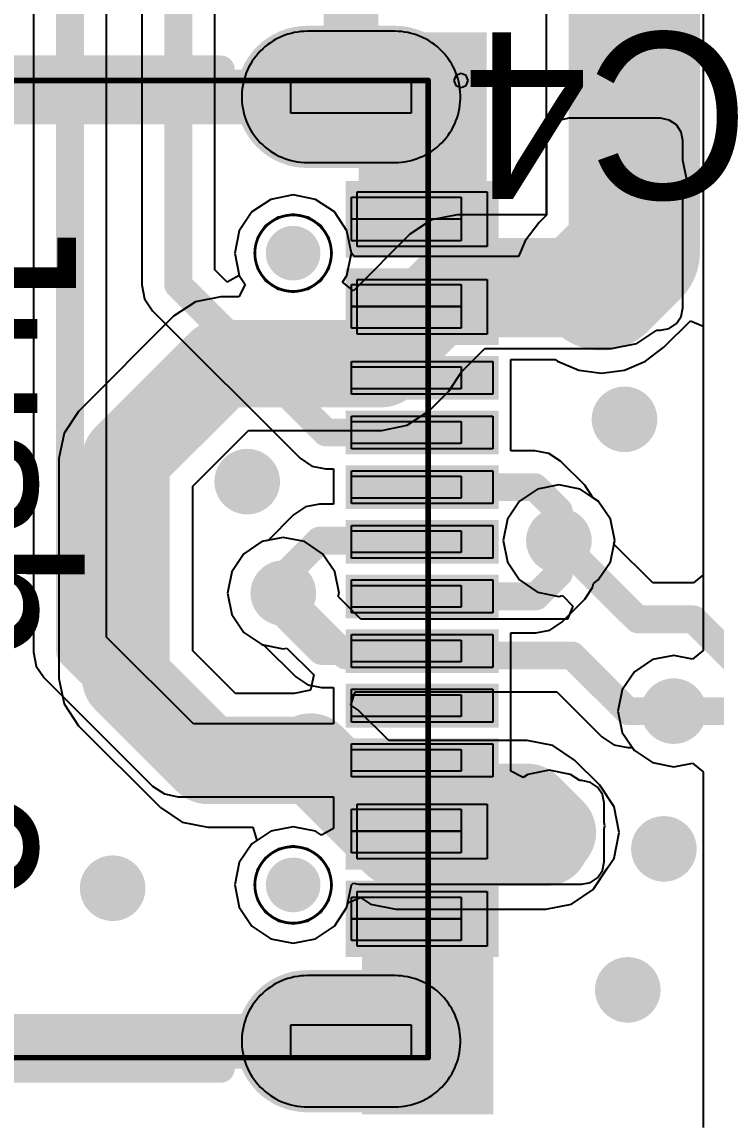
# Model space of a CAD drawing. Extents: x 65.4 to 145.6, y 116.1 to 196.3.
# Drawn here: x 69.65 to 76, y 125.64 to 135.69 of the extents above; entities that cross this region are included whole.
import ezdxf

# ---------------------------------------------------------------- set-up
doc = ezdxf.new("R2010")
doc.units = 0
doc.header["$MEASUREMENT"] = 0
doc.layers.get('0').update_dxf_attribs({"linetype": 'CONTINUOUS'})
for name, color, linetype in [('BOTTOMLAYER', 5, 'CONTINUOUS'), ('BOTTOMSOLDER', 6, 'CONTINUOUS'), ('KEEPOUTLAYER', 6, 'CONTINUOUS'), ('MECHANICAL1', 6, 'CONTINUOUS'), ('MECHANICAL15', 56, 'CONTINUOUS'), ('MECHANICAL6', 56, 'CONTINUOUS'), ('MULTILAYER', 9, 'CONTINUOUS'), ('PADHOLELAYER', 156, 'CONTINUOUS'), ('TOPLAYER', 1, 'CONTINUOUS'), ('TOPOVERLAY', 2, 'CONTINUOUS'), ('TOPPASTE', 8, 'CONTINUOUS'), ('TOPSOLDER', 216, 'CONTINUOUS'), ('VIAHOLELAYER', 16, 'CONTINUOUS')]:
    doc.layers.add(name, color=color, linetype=linetype)

# ---------------------------------------------------------------- blocks, each defined once
blk = doc.blocks.new('TYPE_C_16__112')
at = {"layer": 'BOTTOMLAYER', "const_width": 1.2}
for points in [[(-1.12, -0.3), (-1.12, -1.1)], [(7.52, -0.3), (7.52, -1.1)]]:
    blk.add_lwpolyline(points, dxfattribs=at)
at = {"layer": 'BOTTOMLAYER', "const_width": 0.6}
for points in [[(-1.42, -0.3, 1), (-0.82, -0.3, 1)], [(7.22, -0.3, 1), (7.82, -0.3, 1)], [(-1.42, -1.1, 1), (-0.82, -1.1, 1)], [(7.22, -1.1, 1), (7.82, -1.1, 1)]]:
    blk.add_lwpolyline(points, format="xyb", close=True, dxfattribs=at)
at = {"layer": 'BOTTOMSOLDER', "const_width": 1.302}
for points in [[(-1.12, -0.3), (-1.12, -1.1)], [(7.52, -0.3), (7.52, -1.1)]]:
    blk.add_lwpolyline(points, dxfattribs=at)
at = {"layer": 'BOTTOMSOLDER', "const_width": 0.651}
for points in [[(-1.445, -0.3, 1), (-0.795, -0.3, 1)], [(7.195, -0.3, 1), (7.845, -0.3, 1)], [(-1.445, -1.1, 1), (-0.795, -1.1, 1)], [(7.195, -1.1, 1), (7.845, -1.1, 1)]]:
    blk.add_lwpolyline(points, format="xyb", close=True, dxfattribs=at)
at = {"layer": 'KEEPOUTLAYER'}
for p, q in [((0.173, -0.9), (0.058, -0.978)), ((0.31, -0.873), (0.173, -0.9)), ((0.447, -0.9), (0.31, -0.873)), ((0.562, -0.978), (0.447, -0.9)), ((5.953, -0.9), (5.838, -0.978)), ((6.09, -0.873), (5.953, -0.9)), ((6.227, -0.9), (6.09, -0.873)), ((6.342, -0.978), (6.227, -0.9)), ((0.058, -0.978), (-0.02, -1.094)), ((0.64, -1.094), (0.562, -0.978)), ((5.838, -0.978), (5.76, -1.094)), ((6.42, -1.094), (6.342, -0.978)), ((-0.02, -1.094), (-0.047, -1.23)), ((0.667, -1.23), (0.64, -1.094)), ((5.76, -1.094), (5.733, -1.23)), ((6.447, -1.23), (6.42, -1.094)), ((-0.047, -1.23), (-0.047, -1.23)), ((-0.047, -1.23), (-0.02, -1.367)), ((0.64, -1.367), (0.667, -1.23)), ((0.667, -1.23), (0.667, -1.23)), ((5.733, -1.23), (5.733, -1.23)), ((5.733, -1.23), (5.76, -1.367)), ((6.42, -1.367), (6.447, -1.23)), ((6.447, -1.23), (6.447, -1.23)), ((-0.02, -1.367), (0.058, -1.482)), ((0.562, -1.482), (0.64, -1.367)), ((5.76, -1.367), (5.838, -1.482)), ((6.342, -1.482), (6.42, -1.367)), ((0.058, -1.482), (0.173, -1.56)), ((0.447, -1.56), (0.562, -1.482)), ((5.838, -1.482), (5.953, -1.56)), ((6.227, -1.56), (6.342, -1.482)), ((0.173, -1.56), (0.31, -1.587)), ((0.31, -1.587), (0.447, -1.56)), ((5.953, -1.56), (6.09, -1.587)), ((6.09, -1.587), (6.227, -1.56))]:
    blk.add_line(p, q, dxfattribs=at)
for points, const_width in [([(0.66, -1.23, 1), (-0.04, -1.23, 1)], 0.0254), ([(6.44, -1.23, 1), (5.74, -1.23, 1)], 0.0254), ([(-0.046, -1.23, 1), (-0.034, -1.23, 1)], 0.0127), ([(0.654, -1.23, 1), (0.666, -1.23, 1)], 0.0127), ([(5.734, -1.23, 1), (5.746, -1.23, 1)], 0.0127), ([(6.434, -1.23, 1), (6.446, -1.23, 1)], 0.0127)]:
    blk.add_lwpolyline(points, format="xyb", close=True, dxfattribs=dict(at, const_width=const_width))
at = {"layer": 'MECHANICAL1'}
for points, const_width in [([(0.66, -1.23, 1), (-0.04, -1.23, 1)], 0.0254), ([(6.44, -1.23, 1), (5.74, -1.23, 1)], 0.0254), ([(-0.046, -1.23, 1), (-0.034, -1.23, 1)], 0.0127), ([(0.654, -1.23, 1), (0.666, -1.23, 1)], 0.0127), ([(5.734, -1.23, 1), (5.746, -1.23, 1)], 0.0127), ([(6.434, -1.23, 1), (6.446, -1.23, 1)], 0.0127)]:
    blk.add_lwpolyline(points, format="xyb", close=True, dxfattribs=dict(at, const_width=const_width))
at = {"layer": 'MECHANICAL15'}
for p, q in [((-1.316, 0.351), (-1.335, 0.305)), ((-1.335, 0.305), (-1.335, 0.305)), ((-1.335, 0.305), (-1.316, 0.259)), ((-1.27, 0.37), (-1.316, 0.351)), ((-1.224, 0.351), (-1.27, 0.37)), ((-1.205, 0.305), (-1.224, 0.351)), ((-1.224, 0.259), (-1.205, 0.305)), ((-1.205, 0.305), (-1.205, 0.305)), ((-0.202, -0.695), (-0.202, 0.305)), ((-0.202, 0.305), (-0.002, 0.305)), ((-0.003, -0.695), (-0.003, 0.305)), ((-0.003, 0.305), (0.197, 0.305)), ((-0.002, 0.305), (-0.002, -0.695)), ((0.197, 0.305), (0.197, -0.695)), ((0.598, -0.695), (0.598, 0.305)), ((0.598, 0.305), (0.798, 0.305)), ((0.797, -0.695), (0.797, 0.305)), ((0.797, 0.305), (0.997, 0.305)), ((0.798, 0.305), (0.798, -0.695)), ((0.997, 0.305), (0.997, -0.695)), ((1.35, -0.695), (1.35, 0.305)), ((1.35, 0.305), (1.55, 0.305)), ((1.55, 0.305), (1.55, -0.695)), ((1.85, -0.695), (1.85, 0.305)), ((1.85, 0.305), (2.05, 0.305)), ((2.05, 0.305), (2.05, -0.695)), ((2.35, -0.695), (2.35, 0.305)), ((2.35, 0.305), (2.55, 0.305)), ((2.55, 0.305), (2.55, -0.695)), ((2.85, -0.695), (2.85, 0.305)), ((2.85, 0.305), (3.05, 0.305)), ((3.05, 0.305), (3.05, -0.695)), ((3.35, -0.695), (3.35, 0.305)), ((3.35, 0.305), (3.55, 0.305)), ((3.55, 0.305), (3.55, -0.695)), ((3.85, -0.695), (3.85, 0.305)), ((3.85, 0.305), (4.05, 0.305)), ((4.05, 0.305), (4.05, -0.695)), ((4.35, -0.695), (4.35, 0.305)), ((4.35, 0.305), (4.55, 0.305)), ((4.55, 0.305), (4.55, -0.695)), ((4.85, -0.695), (4.85, 0.305)), ((4.85, 0.305), (5.05, 0.305)), ((5.05, 0.305), (5.05, -0.695)), ((5.398, -0.695), (5.398, 0.305)), ((5.398, 0.305), (5.598, 0.305)), ((5.597, -0.695), (5.597, 0.305)), ((5.597, 0.305), (5.797, 0.305)), ((5.598, 0.305), (5.598, -0.695)), ((5.797, 0.305), (5.797, -0.695)), ((6.201, -0.695), (6.201, 0.305)), ((6.201, 0.305), (6.401, 0.305)), ((6.399, -0.695), (6.399, 0.305)), ((6.399, 0.305), (6.599, 0.305)), ((6.401, 0.305), (6.401, -0.695)), ((6.599, 0.305), (6.599, -0.695)), ((-1.316, 0.259), (-1.27, 0.24)), ((-1.27, 0.24), (-1.224, 0.259)), ((-1.27, -1.25), (-1.27, -0.15)), ((-1.27, -0.15), (-0.97, -0.15)), ((-0.97, -0.15), (-0.97, -1.25)), ((7.37, -1.25), (7.37, -0.15)), ((7.37, -0.15), (7.67, -0.15)), ((7.67, -0.15), (7.67, -1.25)), ((-0.002, -0.695), (-0.202, -0.695)), ((0.197, -0.695), (-0.003, -0.695)), ((0.798, -0.695), (0.598, -0.695)), ((0.997, -0.695), (0.797, -0.695)), ((1.55, -0.695), (1.35, -0.695)), ((2.05, -0.695), (1.85, -0.695)), ((2.55, -0.695), (2.35, -0.695)), ((3.05, -0.695), (2.85, -0.695)), ((3.55, -0.695), (3.35, -0.695)), ((4.05, -0.695), (3.85, -0.695)), ((4.55, -0.695), (4.35, -0.695)), ((5.05, -0.695), (4.85, -0.695)), ((5.598, -0.695), (5.398, -0.695)), ((5.797, -0.695), (5.597, -0.695)), ((6.401, -0.695), (6.201, -0.695)), ((6.599, -0.695), (6.399, -0.695)), ((-0.97, -1.25), (-1.27, -1.25)), ((7.67, -1.25), (7.37, -1.25))]:
    blk.add_line(p, q, dxfattribs=at)
at = {"layer": 'MECHANICAL15', "const_width": 0.0508}
for points in [[(7.67, 0.005), (-1.27, 0.005)], [(-1.27, -7.545), (-1.27, 0.005)], [(7.67, -7.545), (7.67, 0.005)]]:
    blk.add_lwpolyline(points, dxfattribs=at)
at = {"layer": 'MECHANICAL15', "const_width": 0.0254}
for points in [[(-1.283, 0.005, 1), (-1.257, 0.005, 1)], [(-1.283, 0.005, 1), (-1.257, 0.005, 1)], [(7.657, 0.005, 1), (7.683, 0.005, 1)], [(7.657, 0.005, 1), (7.683, 0.005, 1)]]:
    blk.add_lwpolyline(points, format="xyb", close=True, dxfattribs=at)
at = {"layer": 'MECHANICAL6'}
for points, const_width in [([(0.435, -1.23, 1), (0.185, -1.23, 1)], 0.25), ([(6.215, -1.23, 1), (5.965, -1.23, 1)], 0.25), ([(0.123, -1.23, 1), (0.248, -1.23, 1)], 0.125), ([(0.372, -1.23, 1), (0.497, -1.23, 1)], 0.125), ([(5.903, -1.23, 1), (6.028, -1.23, 1)], 0.125), ([(6.153, -1.23, 1), (6.278, -1.23, 1)], 0.125)]:
    blk.add_lwpolyline(points, format="xyb", close=True, dxfattribs=dict(at, const_width=const_width))
at = {"layer": 'MULTILAYER'}
for p, q in [((0.173, -0.9), (0.058, -0.978)), ((0.31, -0.873), (0.173, -0.9)), ((0.447, -0.9), (0.31, -0.873)), ((0.562, -0.978), (0.447, -0.9)), ((5.953, -0.9), (5.838, -0.978)), ((6.09, -0.873), (5.953, -0.9)), ((6.227, -0.9), (6.09, -0.873)), ((6.342, -0.978), (6.227, -0.9)), ((0.058, -0.978), (-0.02, -1.094)), ((0.64, -1.094), (0.562, -0.978)), ((5.838, -0.978), (5.76, -1.094)), ((6.42, -1.094), (6.342, -0.978)), ((-0.02, -1.094), (-0.047, -1.23)), ((0.667, -1.23), (0.64, -1.094)), ((5.76, -1.094), (5.733, -1.23)), ((6.447, -1.23), (6.42, -1.094)), ((-0.047, -1.23), (-0.047, -1.23)), ((-0.047, -1.23), (-0.02, -1.367)), ((0.64, -1.367), (0.667, -1.23)), ((0.667, -1.23), (0.667, -1.23)), ((5.733, -1.23), (5.733, -1.23)), ((5.733, -1.23), (5.76, -1.367)), ((6.42, -1.367), (6.447, -1.23)), ((6.447, -1.23), (6.447, -1.23)), ((-0.02, -1.367), (0.058, -1.482)), ((0.562, -1.482), (0.64, -1.367)), ((5.76, -1.367), (5.838, -1.482)), ((6.342, -1.482), (6.42, -1.367)), ((0.058, -1.482), (0.173, -1.56)), ((0.447, -1.56), (0.562, -1.482)), ((5.838, -1.482), (5.953, -1.56)), ((6.227, -1.56), (6.342, -1.482)), ((0.173, -1.56), (0.31, -1.587)), ((0.31, -1.587), (0.447, -1.56)), ((5.953, -1.56), (6.09, -1.587)), ((6.09, -1.587), (6.227, -1.56))]:
    blk.add_line(p, q, dxfattribs=at)
at = {"layer": 'MULTILAYER', "const_width": 1.2}
for points in [[(-1.12, -0.3), (-1.12, -1.1)], [(7.52, -0.3), (7.52, -1.1)]]:
    blk.add_lwpolyline(points, dxfattribs=at)
at = {"layer": 'MULTILAYER', "const_width": 0.6}
for points in [[(-1.42, -0.3, 1), (-0.82, -0.3, 1)], [(7.22, -0.3, 1), (7.82, -0.3, 1)], [(-1.42, -1.1, 1), (-0.82, -1.1, 1)], [(7.22, -1.1, 1), (7.82, -1.1, 1)]]:
    blk.add_lwpolyline(points, format="xyb", close=True, dxfattribs=at)
at = {"layer": 'PADHOLELAYER', "const_width": 0.3}
for points in [[(-1.27, -0.7, 1), (-0.97, -0.7, 1)], [(7.37, -0.7, 1), (7.67, -0.7, 1)]]:
    blk.add_lwpolyline(points, format="xyb", close=True, dxfattribs=at)
at = {"layer": 'TOPLAYER', "const_width": 1.2}
for points in [[(-1.12, -0.3), (-1.12, -1.1)], [(7.52, -0.3), (7.52, -1.1)]]:
    blk.add_lwpolyline(points, dxfattribs=at)
at = {"layer": 'TOPLAYER', "const_width": 0.6}
for points in [[(-1.42, -0.3, 1), (-0.82, -0.3, 1)], [(7.22, -0.3, 1), (7.82, -0.3, 1)], [(-1.42, -1.1, 1), (-0.82, -1.1, 1)], [(7.22, -1.1, 1), (7.82, -1.1, 1)]]:
    blk.add_lwpolyline(points, format="xyb", close=True, dxfattribs=at)
at = {"layer": 'TOPLAYER'}
for points in [[(-0.3, -0.7), (0, -0.7), (-0.3, 0.6), (0, 0.6)], [(0, -0.7), (0.3, -0.7), (0, 0.6), (0.3, 0.6)], [(0.5, -0.7), (0.8, -0.7), (0.5, 0.6), (0.8, 0.6)], [(0.8, -0.7), (1.1, -0.7), (0.8, 0.6), (1.1, 0.6)], [(1.3, -0.7), (1.6, -0.7), (1.3, 0.6), (1.6, 0.6)], [(1.8, -0.7), (2.1, -0.7), (1.8, 0.6), (2.1, 0.6)], [(2.3, -0.7), (2.6, -0.7), (2.3, 0.6), (2.6, 0.6)], [(2.8, -0.7), (3.1, -0.7), (2.8, 0.6), (3.1, 0.6)], [(3.3, -0.7), (3.6, -0.7), (3.3, 0.6), (3.6, 0.6)], [(3.8, -0.7), (4.1, -0.7), (3.8, 0.6), (4.1, 0.6)], [(4.3, -0.7), (4.6, -0.7), (4.3, 0.6), (4.6, 0.6)], [(4.8, -0.7), (5.1, -0.7), (4.8, 0.6), (5.1, 0.6)], [(5.3, -0.7), (5.6, -0.7), (5.3, 0.6), (5.6, 0.6)], [(5.6, -0.7), (5.9, -0.7), (5.6, 0.6), (5.9, 0.6)], [(6.1, -0.7), (6.4, -0.7), (6.1, 0.6), (6.4, 0.6)], [(6.4, -0.7), (6.7, -0.7), (6.4, 0.6), (6.7, 0.6)]]:
    blk.add_solid(points, dxfattribs=at)
at = {"layer": 'TOPOVERLAY', "const_width": 0.254}
for points in [[(-1.372, -3.788), (-1.372, -1.892)], [(7.772, -3.788), (7.772, -1.892)]]:
    blk.add_lwpolyline(points, dxfattribs=at)
at = {"layer": 'TOPOVERLAY', "const_width": 0.127}
for points in [[(-1.435, -1.892, 1), (-1.308, -1.892, 1)], [(7.709, -1.892, 1), (7.836, -1.892, 1)], [(-1.435, -3.788, 1), (-1.308, -3.788, 1)], [(7.709, -3.788, 1), (7.836, -3.788, 1)]]:
    blk.add_lwpolyline(points, format="xyb", close=True, dxfattribs=at)
at = {"layer": 'TOPPASTE'}
for p, q in [((-0.25, -0.645), (-0.25, 0.545)), ((-0.25, 0.545), (0.25, 0.545)), ((0.25, 0.545), (0.25, -0.645)), ((0.55, -0.645), (0.55, 0.545)), ((0.55, 0.545), (1.05, 0.545)), ((1.05, 0.545), (1.05, -0.645)), ((1.3, -0.695), (1.3, 0.595)), ((1.3, 0.595), (1.6, 0.595)), ((1.6, 0.595), (1.6, -0.695)), ((1.8, -0.695), (1.8, 0.595)), ((1.8, 0.595), (2.1, 0.595)), ((2.1, 0.595), (2.1, -0.695)), ((2.3, -0.695), (2.3, 0.595)), ((2.3, 0.595), (2.6, 0.595)), ((2.6, 0.595), (2.6, -0.695)), ((2.8, -0.695), (2.8, 0.595)), ((2.8, 0.595), (3.1, 0.595)), ((3.1, 0.595), (3.1, -0.695)), ((3.3, -0.695), (3.3, 0.595)), ((3.3, 0.595), (3.6, 0.595)), ((3.6, 0.595), (3.6, -0.695)), ((3.8, -0.695), (3.8, 0.595)), ((3.8, 0.595), (4.1, 0.595)), ((4.1, 0.595), (4.1, -0.695)), ((4.3, -0.695), (4.3, 0.595)), ((4.3, 0.595), (4.6, 0.595)), ((4.6, 0.595), (4.6, -0.695)), ((4.8, -0.695), (4.8, 0.595)), ((4.8, 0.595), (5.1, 0.595)), ((5.1, 0.595), (5.1, -0.695)), ((5.35, -0.645), (5.35, 0.545)), ((5.35, 0.545), (5.85, 0.545)), ((5.85, 0.545), (5.85, -0.645)), ((6.15, -0.645), (6.15, 0.545)), ((6.15, 0.545), (6.65, 0.545)), ((6.65, 0.545), (6.65, -0.645)), ((-1.446, 0.204), (-1.47, 0.187)), ((-1.42, 0.22), (-1.446, 0.204)), ((-1.394, 0.234), (-1.42, 0.22)), ((-1.367, 0.247), (-1.394, 0.234)), ((-1.339, 0.259), (-1.367, 0.247)), ((-1.311, 0.269), (-1.339, 0.259)), ((-1.283, 0.278), (-1.311, 0.269)), ((-1.254, 0.285), (-1.283, 0.278)), ((-1.224, 0.291), (-1.254, 0.285)), ((-1.195, 0.295), (-1.224, 0.291)), ((-1.165, 0.298), (-1.195, 0.295)), ((-1.135, 0.3), (-1.165, 0.298)), ((-1.105, 0.3), (-1.135, 0.3)), ((-1.075, 0.298), (-1.105, 0.3)), ((-1.045, 0.295), (-1.075, 0.298)), ((-1.016, 0.291), (-1.045, 0.295)), ((-0.986, 0.285), (-1.016, 0.291)), ((-0.957, 0.278), (-0.986, 0.285)), ((-0.929, 0.269), (-0.957, 0.278)), ((-0.901, 0.259), (-0.929, 0.269)), ((-0.873, 0.247), (-0.901, 0.259)), ((-0.846, 0.234), (-0.873, 0.247)), ((-0.82, 0.22), (-0.846, 0.234)), ((-0.794, 0.204), (-0.82, 0.22)), ((-0.77, 0.187), (-0.794, 0.204)), ((7.195, 0.204), (7.17, 0.187)), ((7.22, 0.22), (7.195, 0.204)), ((7.246, 0.234), (7.22, 0.22)), ((7.273, 0.247), (7.246, 0.234)), ((7.301, 0.259), (7.273, 0.247)), ((7.329, 0.269), (7.301, 0.259)), ((7.358, 0.278), (7.329, 0.269)), ((7.387, 0.285), (7.358, 0.278)), ((7.416, 0.291), (7.387, 0.285)), ((7.445, 0.295), (7.416, 0.291)), ((7.475, 0.298), (7.445, 0.295)), ((7.505, 0.3), (7.475, 0.298)), ((7.535, 0.3), (7.505, 0.3)), ((7.565, 0.298), (7.535, 0.3)), ((7.595, 0.295), (7.565, 0.298)), ((7.624, 0.291), (7.595, 0.295)), ((7.654, 0.285), (7.624, 0.291)), ((7.683, 0.278), (7.654, 0.285)), ((7.711, 0.269), (7.683, 0.278)), ((7.739, 0.259), (7.711, 0.269)), ((7.767, 0.247), (7.739, 0.259)), ((7.794, 0.234), (7.767, 0.247)), ((7.82, 0.22), (7.794, 0.234)), ((7.846, 0.204), (7.82, 0.22)), ((7.87, 0.187), (7.846, 0.204)), ((-1.56, 0.108), (-1.58, 0.086)), ((-1.539, 0.13), (-1.56, 0.108)), ((-1.517, 0.15), (-1.539, 0.13)), ((-1.494, 0.169), (-1.517, 0.15)), ((-1.47, 0.187), (-1.494, 0.169)), ((-0.746, 0.169), (-0.77, 0.187)), ((-0.723, 0.15), (-0.746, 0.169)), ((-0.701, 0.13), (-0.723, 0.15)), ((-0.68, 0.108), (-0.701, 0.13)), ((-0.66, 0.086), (-0.68, 0.108)), ((7.08, 0.108), (7.06, 0.086)), ((7.101, 0.13), (7.08, 0.108)), ((7.123, 0.15), (7.101, 0.13)), ((7.146, 0.169), (7.123, 0.15)), ((7.17, 0.187), (7.146, 0.169)), ((7.894, 0.169), (7.87, 0.187)), ((7.917, 0.15), (7.894, 0.169)), ((7.939, 0.13), (7.917, 0.15)), ((7.96, 0.108), (7.939, 0.13)), ((7.98, 0.086), (7.96, 0.108)), ((-1.632, 0.013), (-1.647, -0.013)), ((-1.616, 0.038), (-1.632, 0.013)), ((-1.598, 0.062), (-1.616, 0.038)), ((-1.58, 0.086), (-1.598, 0.062)), ((-0.642, 0.062), (-0.66, 0.086)), ((-0.624, 0.038), (-0.642, 0.062)), ((-0.608, 0.013), (-0.624, 0.038)), ((-0.593, -0.013), (-0.608, 0.013)), ((7.008, 0.013), (6.993, -0.013)), ((7.024, 0.038), (7.008, 0.013)), ((7.042, 0.062), (7.024, 0.038)), ((7.06, 0.086), (7.042, 0.062)), ((7.998, 0.062), (7.98, 0.086)), ((8.016, 0.038), (7.998, 0.062)), ((8.032, 0.013), (8.016, 0.038)), ((8.047, -0.013), (8.032, 0.013)), ((-1.684, -0.095), (-1.693, -0.123)), ((-1.673, -0.067), (-1.684, -0.095)), ((-1.661, -0.04), (-1.673, -0.067)), ((-1.647, -0.013), (-1.661, -0.04)), ((-0.579, -0.04), (-0.593, -0.013)), ((-0.567, -0.067), (-0.579, -0.04)), ((-0.556, -0.095), (-0.567, -0.067)), ((-0.547, -0.123), (-0.556, -0.095)), ((6.956, -0.095), (6.947, -0.123)), ((6.967, -0.067), (6.956, -0.095)), ((6.979, -0.04), (6.967, -0.067)), ((6.993, -0.013), (6.979, -0.04)), ((8.061, -0.04), (8.047, -0.013)), ((8.073, -0.067), (8.061, -0.04)), ((8.084, -0.095), (8.073, -0.067)), ((8.093, -0.123), (8.084, -0.095)), ((-1.708, -0.181), (-1.713, -0.211)), ((-1.701, -0.152), (-1.708, -0.181)), ((-1.693, -0.123), (-1.701, -0.152)), ((-0.539, -0.152), (-0.547, -0.123)), ((-0.532, -0.181), (-0.539, -0.152)), ((-0.527, -0.211), (-0.532, -0.181)), ((6.932, -0.181), (6.927, -0.211)), ((6.939, -0.152), (6.932, -0.181)), ((6.947, -0.123), (6.939, -0.152)), ((8.102, -0.152), (8.093, -0.123)), ((8.108, -0.181), (8.102, -0.152)), ((8.113, -0.211), (8.108, -0.181)), ((-1.719, -0.27), (-1.72, -0.3)), ((-1.72, -0.3), (-1.72, -1.1)), ((-1.717, -0.24), (-1.719, -0.27)), ((-1.713, -0.211), (-1.717, -0.24)), ((-0.523, -0.24), (-0.527, -0.211)), ((-0.521, -0.27), (-0.523, -0.24)), ((-0.52, -0.3), (-0.521, -0.27)), ((-0.52, -1.1), (-0.52, -0.3)), ((6.921, -0.27), (6.92, -0.3)), ((6.92, -0.3), (6.92, -1.1)), ((6.923, -0.24), (6.921, -0.27)), ((6.927, -0.211), (6.923, -0.24)), ((8.117, -0.24), (8.113, -0.211)), ((8.119, -0.27), (8.117, -0.24)), ((8.12, -0.3), (8.119, -0.27)), ((8.12, -1.1), (8.12, -0.3)), ((0.25, -0.645), (-0.25, -0.645)), ((1.05, -0.645), (0.55, -0.645)), ((1.6, -0.695), (1.3, -0.695)), ((2.1, -0.695), (1.8, -0.695)), ((2.6, -0.695), (2.3, -0.695)), ((3.1, -0.695), (2.8, -0.695)), ((3.6, -0.695), (3.3, -0.695)), ((4.1, -0.695), (3.8, -0.695)), ((4.6, -0.695), (4.3, -0.695)), ((5.1, -0.695), (4.8, -0.695)), ((5.85, -0.645), (5.35, -0.645)), ((6.65, -0.645), (6.15, -0.645)), ((-1.72, -1.1), (-1.719, -1.13)), ((-0.521, -1.13), (-0.52, -1.1)), ((6.92, -1.1), (6.921, -1.13)), ((8.119, -1.13), (8.12, -1.1)), ((-1.719, -1.13), (-1.717, -1.16)), ((-1.717, -1.16), (-1.713, -1.189)), ((-1.713, -1.189), (-1.708, -1.219)), ((-0.532, -1.219), (-0.527, -1.189)), ((-0.527, -1.189), (-0.523, -1.16)), ((-0.523, -1.16), (-0.521, -1.13)), ((6.921, -1.13), (6.923, -1.16)), ((6.923, -1.16), (6.927, -1.189)), ((6.927, -1.189), (6.932, -1.219)), ((8.108, -1.219), (8.113, -1.189)), ((8.113, -1.189), (8.117, -1.16)), ((8.117, -1.16), (8.119, -1.13)), ((-1.708, -1.219), (-1.701, -1.248)), ((-1.701, -1.248), (-1.693, -1.277)), ((-1.693, -1.277), (-1.684, -1.305)), ((-1.684, -1.305), (-1.673, -1.333)), ((-0.567, -1.333), (-0.556, -1.305)), ((-0.556, -1.305), (-0.547, -1.277)), ((-0.547, -1.277), (-0.539, -1.248)), ((-0.539, -1.248), (-0.532, -1.219)), ((6.932, -1.219), (6.939, -1.248)), ((6.939, -1.248), (6.947, -1.277)), ((6.947, -1.277), (6.956, -1.305)), ((6.956, -1.305), (6.967, -1.333)), ((8.073, -1.333), (8.084, -1.305)), ((8.084, -1.305), (8.093, -1.277)), ((8.093, -1.277), (8.102, -1.248)), ((8.102, -1.248), (8.108, -1.219)), ((-1.673, -1.333), (-1.661, -1.36)), ((-1.661, -1.36), (-1.647, -1.387)), ((-1.647, -1.387), (-1.632, -1.413)), ((-0.608, -1.413), (-0.593, -1.387)), ((-0.593, -1.387), (-0.579, -1.36)), ((-0.579, -1.36), (-0.567, -1.333)), ((6.967, -1.333), (6.979, -1.36)), ((6.979, -1.36), (6.993, -1.387)), ((6.993, -1.387), (7.008, -1.413)), ((8.032, -1.413), (8.047, -1.387)), ((8.047, -1.387), (8.061, -1.36)), ((8.061, -1.36), (8.073, -1.333)), ((-1.632, -1.413), (-1.616, -1.438)), ((-1.616, -1.438), (-1.598, -1.462)), ((-1.598, -1.462), (-1.58, -1.486)), ((-1.58, -1.486), (-1.56, -1.508)), ((-1.56, -1.508), (-1.539, -1.53)), ((-0.701, -1.53), (-0.68, -1.508)), ((-0.68, -1.508), (-0.66, -1.486)), ((-0.66, -1.486), (-0.642, -1.462)), ((-0.642, -1.462), (-0.624, -1.438)), ((-0.624, -1.438), (-0.608, -1.413)), ((7.008, -1.413), (7.024, -1.438)), ((7.024, -1.438), (7.042, -1.462)), ((7.042, -1.462), (7.06, -1.486)), ((7.06, -1.486), (7.08, -1.508)), ((7.08, -1.508), (7.101, -1.53)), ((7.939, -1.53), (7.96, -1.508)), ((7.96, -1.508), (7.98, -1.486)), ((7.98, -1.486), (7.998, -1.462)), ((7.998, -1.462), (8.016, -1.438)), ((8.016, -1.438), (8.032, -1.413)), ((-1.539, -1.53), (-1.517, -1.55)), ((-1.517, -1.55), (-1.494, -1.569)), ((-1.494, -1.569), (-1.47, -1.587)), ((-1.47, -1.587), (-1.446, -1.604)), ((-1.446, -1.604), (-1.42, -1.62)), ((-0.82, -1.62), (-0.794, -1.604)), ((-0.794, -1.604), (-0.77, -1.587)), ((-0.77, -1.587), (-0.746, -1.569)), ((-0.746, -1.569), (-0.723, -1.55)), ((-0.723, -1.55), (-0.701, -1.53)), ((7.101, -1.53), (7.123, -1.55)), ((7.123, -1.55), (7.146, -1.569)), ((7.146, -1.569), (7.17, -1.587)), ((7.17, -1.587), (7.195, -1.604)), ((7.195, -1.604), (7.22, -1.62)), ((7.82, -1.62), (7.846, -1.604)), ((7.846, -1.604), (7.87, -1.587)), ((7.87, -1.587), (7.894, -1.569)), ((7.894, -1.569), (7.917, -1.55)), ((7.917, -1.55), (7.939, -1.53)), ((-1.42, -1.62), (-1.394, -1.634)), ((-1.394, -1.634), (-1.367, -1.647)), ((-1.367, -1.647), (-1.339, -1.659)), ((-1.339, -1.659), (-1.311, -1.669)), ((-1.311, -1.669), (-1.283, -1.678)), ((-1.283, -1.678), (-1.254, -1.685)), ((-1.254, -1.685), (-1.224, -1.691)), ((-1.224, -1.691), (-1.195, -1.695)), ((-1.195, -1.695), (-1.165, -1.698)), ((-1.165, -1.698), (-1.135, -1.7)), ((-1.135, -1.7), (-1.105, -1.7)), ((-1.105, -1.7), (-1.075, -1.698)), ((-1.075, -1.698), (-1.045, -1.695)), ((-1.045, -1.695), (-1.016, -1.691)), ((-1.016, -1.691), (-0.986, -1.685)), ((-0.986, -1.685), (-0.957, -1.678)), ((-0.957, -1.678), (-0.929, -1.669)), ((-0.929, -1.669), (-0.901, -1.659)), ((-0.901, -1.659), (-0.873, -1.647)), ((-0.873, -1.647), (-0.846, -1.634)), ((-0.846, -1.634), (-0.82, -1.62)), ((7.22, -1.62), (7.246, -1.634)), ((7.246, -1.634), (7.273, -1.647)), ((7.273, -1.647), (7.301, -1.659)), ((7.301, -1.659), (7.329, -1.669)), ((7.329, -1.669), (7.358, -1.678)), ((7.358, -1.678), (7.387, -1.685)), ((7.387, -1.685), (7.416, -1.691)), ((7.416, -1.691), (7.445, -1.695)), ((7.445, -1.695), (7.475, -1.698)), ((7.475, -1.698), (7.505, -1.7)), ((7.505, -1.7), (7.535, -1.7)), ((7.535, -1.7), (7.565, -1.698)), ((7.565, -1.698), (7.595, -1.695)), ((7.595, -1.695), (7.624, -1.691)), ((7.624, -1.691), (7.654, -1.685)), ((7.654, -1.685), (7.683, -1.678)), ((7.683, -1.678), (7.711, -1.669)), ((7.711, -1.669), (7.739, -1.659)), ((7.739, -1.659), (7.767, -1.647)), ((7.767, -1.647), (7.794, -1.634)), ((7.794, -1.634), (7.82, -1.62))]:
    blk.add_line(p, q, dxfattribs=at)
at = {"layer": 'TOPSOLDER', "const_width": 1.302}
for points in [[(-1.12, -0.3), (-1.12, -1.1)], [(7.52, -0.3), (7.52, -1.1)]]:
    blk.add_lwpolyline(points, dxfattribs=at)
at = {"layer": 'TOPSOLDER', "const_width": 0.651}
for points in [[(-1.445, -0.3, 1), (-0.795, -0.3, 1)], [(7.195, -0.3, 1), (7.845, -0.3, 1)], [(-1.445, -1.1, 1), (-0.795, -1.1, 1)], [(7.195, -1.1, 1), (7.845, -1.1, 1)]]:
    blk.add_lwpolyline(points, format="xyb", close=True, dxfattribs=at)
at = {"layer": 'TOPSOLDER'}
for points in [[(-0.35, -0.75), (0.05, -0.75), (-0.35, 0.65), (0.05, 0.65)], [(-0.05, -0.75), (0.35, -0.75), (-0.05, 0.65), (0.35, 0.65)], [(0.45, -0.75), (0.85, -0.75), (0.45, 0.65), (0.85, 0.65)], [(0.75, -0.75), (1.15, -0.75), (0.75, 0.65), (1.15, 0.65)], [(1.25, -0.75), (1.65, -0.75), (1.25, 0.65), (1.65, 0.65)], [(1.75, -0.75), (2.15, -0.75), (1.75, 0.65), (2.15, 0.65)], [(2.25, -0.75), (2.65, -0.75), (2.25, 0.65), (2.65, 0.65)], [(2.75, -0.75), (3.15, -0.75), (2.75, 0.65), (3.15, 0.65)], [(3.25, -0.75), (3.65, -0.75), (3.25, 0.65), (3.65, 0.65)], [(3.75, -0.75), (4.15, -0.75), (3.75, 0.65), (4.15, 0.65)], [(4.25, -0.75), (4.65, -0.75), (4.25, 0.65), (4.65, 0.65)], [(4.75, -0.75), (5.15, -0.75), (4.75, 0.65), (5.15, 0.65)], [(5.25, -0.75), (5.65, -0.75), (5.25, 0.65), (5.65, 0.65)], [(5.55, -0.75), (5.95, -0.75), (5.55, 0.65), (5.95, 0.65)], [(6.05, -0.75), (6.45, -0.75), (6.05, 0.65), (6.45, 0.65)], [(6.35, -0.75), (6.75, -0.75), (6.35, 0.65), (6.75, 0.65)]]:
    blk.add_solid(points, dxfattribs=at)

msp = doc.modelspace()

# ---------------------------------------------------------------- linework, layer by layer
at = {"layer": 'BOTTOMLAYER'}
for p, q in [((75.882, 137.216), (75.882, 130.633)), ((74.508, 134.75), (74.464, 134.684)), ((74.574, 134.794), (74.508, 134.75)), ((74.652, 134.81), (74.574, 134.794)), ((75.492, 134.81), (74.652, 134.81)), ((75.57, 134.794), (75.492, 134.81)), ((75.636, 134.75), (75.57, 134.794)), ((75.68, 134.684), (75.636, 134.75)), ((74.464, 134.684), (74.448, 134.606)), ((75.696, 134.606), (75.68, 134.684)), ((74.448, 134.606), (74.448, 133.928)), ((75.696, 134.426), (75.696, 134.606)), ((75.732, 134.246), (75.696, 134.426)), ((75.696, 134.066), (75.732, 134.246)), ((71.928, 134.068), (71.755, 133.953)), ((72.132, 134.109), (71.928, 134.068)), ((72.336, 134.068), (72.132, 134.109)), ((72.509, 133.953), (72.336, 134.068)), ((75.696, 133.076), (75.696, 134.066)), ((71.755, 133.953), (71.64, 133.78)), ((72.624, 133.78), (72.509, 133.953)), ((73.398, 133.881), (73.199, 133.749)), ((73.632, 133.928), (73.398, 133.881)), ((74.448, 133.928), (73.632, 133.928)), ((71.64, 133.78), (71.599, 133.576)), ((72.665, 133.576), (72.624, 133.78)), ((73.199, 133.749), (72.683, 133.232)), ((71.599, 133.576), (71.64, 133.372)), ((72.624, 133.372), (72.665, 133.576)), ((71.64, 133.372), (71.694, 133.29)), ((72.584, 133.312), (72.624, 133.372)), ((71.694, 133.29), (71.635, 133.178)), ((72.683, 133.232), (72.584, 133.312)), ((71.472, 133.178), (71.238, 133.131)), ((71.635, 133.178), (71.472, 133.178)), ((71.238, 133.131), (71.039, 132.999)), ((75.68, 132.998), (75.696, 133.076)), ((71.039, 132.999), (70.169, 132.129)), ((75.57, 132.888), (75.636, 132.932)), ((75.636, 132.932), (75.68, 132.998)), ((75.276, 132.751), (75.458, 132.872)), ((75.458, 132.872), (75.492, 132.872)), ((75.492, 132.872), (75.57, 132.888)), ((75.042, 132.704), (75.276, 132.751)), ((73.675, 132.494), (73.885, 132.704)), ((73.885, 132.704), (75.042, 132.704)), ((73.555, 132.313), (73.675, 132.494)), ((73.375, 132.133), (73.555, 132.313)), ((70.169, 132.129), (70.037, 131.93)), ((73.176, 132.001), (73.375, 132.133)), ((73.375, 132.133), (73.375, 132.133)), ((73.375, 132.133), (73.375, 132.133)), ((70.037, 131.93), (69.99, 131.696)), ((71.214, 131.443), (71.725, 131.954)), ((71.725, 131.954), (72.942, 131.954)), ((72.942, 131.954), (73.176, 132.001)), ((69.99, 131.696), (69.99, 129.686)), ((71.214, 129.939), (71.214, 131.443)), ((74.562, 131.456), (74.367, 131.417)), ((74.757, 131.417), (74.562, 131.456)), ((74.367, 131.417), (74.202, 131.306)), ((74.922, 131.306), (74.757, 131.417)), ((74.202, 131.306), (74.091, 131.141)), ((75.033, 131.141), (74.922, 131.306)), ((74.091, 131.141), (74.052, 130.946)), ((75.072, 130.946), (75.033, 131.141)), ((71.847, 130.937), (71.682, 130.826)), ((72.042, 130.976), (71.847, 130.937)), ((72.237, 130.937), (72.042, 130.976)), ((72.402, 130.826), (72.237, 130.937)), ((74.052, 130.946), (74.091, 130.751)), ((75.065, 130.914), (75.072, 130.946)), ((71.682, 130.826), (71.571, 130.661)), ((72.513, 130.661), (72.402, 130.826)), ((75.42, 130.559), (75.065, 130.914)), ((74.091, 130.751), (74.202, 130.586)), ((71.571, 130.661), (71.532, 130.466)), ((72.552, 130.466), (72.513, 130.661)), ((75.882, 130.633), (75.792, 130.559)), ((74.202, 130.586), (74.367, 130.475)), ((75.792, 130.559), (75.42, 130.559)), ((71.532, 130.466), (71.571, 130.271)), ((72.545, 130.434), (72.552, 130.466)), ((72.75, 130.229), (72.545, 130.434)), ((74.367, 130.475), (74.562, 130.436)), ((74.562, 130.436), (74.594, 130.443)), ((74.594, 130.443), (74.69, 130.347)), ((74.69, 130.347), (74.641, 130.229)), ((71.571, 130.271), (71.682, 130.106)), ((74.641, 130.229), (72.75, 130.229)), ((71.682, 130.106), (71.847, 129.995)), ((71.605, 129.548), (71.214, 129.939)), ((71.847, 129.995), (72.042, 129.956)), ((72.042, 129.956), (72.074, 129.963)), ((72.074, 129.963), (72.32, 129.717)), ((72.32, 129.717), (72.292, 129.578)), ((69.99, 129.686), (69.99, 129.686)), ((69.99, 129.686), (69.99, 129.686)), ((69.99, 129.686), (70.037, 129.452)), ((72.142, 129.548), (71.605, 129.548)), ((72.292, 129.578), (72.142, 129.548)), ((72.661, 129.441), (72.698, 129.563)), ((72.698, 129.563), (74.544, 129.563)), ((74.544, 129.563), (74.956, 129.15)), ((70.037, 129.452), (70.169, 129.253)), ((72.725, 129.399), (72.661, 129.441)), ((73.006, 129.118), (72.725, 129.399)), ((70.169, 129.253), (70.919, 128.503)), ((74.272, 129.118), (73.006, 129.118)), ((74.506, 129.071), (74.272, 129.118)), ((74.956, 129.15), (74.956, 129.15)), ((74.956, 129.15), (74.956, 129.15)), ((74.956, 129.15), (74.956, 129.15)), ((74.956, 129.15), (74.956, 129.15)), ((74.956, 129.15), (75.064, 129.078)), ((74.704, 128.939), (74.506, 129.071)), ((75.064, 129.078), (75.192, 129.053)), ((75.192, 129.053), (75.233, 129.053)), ((75.233, 129.053), (75.252, 129.026)), ((75.252, 129.026), (75.417, 128.915)), ((74.935, 128.709), (74.704, 128.939)), ((75.417, 128.915), (75.612, 128.876)), ((75.612, 128.876), (75.784, 128.91)), ((75.784, 128.91), (75.882, 128.83)), ((75.882, 128.83), (75.882, 125.576)), ((75.067, 128.51), (74.935, 128.709)), ((75.114, 128.276), (75.067, 128.51)), ((70.919, 128.503), (70.919, 128.503)), ((70.919, 128.503), (70.919, 128.503)), ((70.919, 128.503), (70.919, 128.503)), ((70.919, 128.503), (70.919, 128.503)), ((70.919, 128.503), (71.118, 128.371)), ((71.118, 128.371), (71.352, 128.324)), ((71.352, 128.324), (71.763, 128.324)), ((71.763, 128.324), (71.8, 128.203)), ((75.067, 128.042), (75.114, 128.276)), ((71.755, 128.173), (71.64, 128)), ((71.8, 128.203), (71.755, 128.173)), ((75.007, 127.952), (75.067, 128.042)), ((71.64, 128), (71.599, 127.796)), ((74.875, 127.753), (75.007, 127.952)), ((75.007, 127.952), (75.007, 127.952)), ((71.599, 127.796), (71.64, 127.592)), ((74.676, 127.621), (74.875, 127.753)), ((72.624, 127.592), (72.632, 127.632)), ((72.632, 127.632), (72.749, 127.68)), ((72.749, 127.68), (72.838, 127.621)), ((72.838, 127.621), (73.072, 127.574)), ((74.442, 127.574), (74.676, 127.621)), ((71.64, 127.592), (71.755, 127.419)), ((72.509, 127.419), (72.624, 127.592)), ((73.072, 127.574), (74.442, 127.574)), ((71.755, 127.419), (71.928, 127.304)), ((72.336, 127.304), (72.509, 127.419)), ((71.928, 127.304), (72.132, 127.263)), ((72.132, 127.263), (72.336, 127.304))]:
    msp.add_line(p, q, dxfattribs=at)
for points, const_width in [([(72.662, 135.006), (72.662, 139.096)], 0.5), ([(68.482, 135.006), (72.662, 135.006)], 0.5), ([(72.951, 132.635), (73.632, 133.316)], 0.8), ([(73.632, 133.316), (75.042, 133.316)], 0.8), ([(72.942, 132.566), (73.122, 132.746)], 0.8), ([(70.602, 131.696), (71.472, 132.566)], 0.8), ([(71.472, 132.566), (72.942, 132.566)], 0.8), ([(70.602, 129.686), (70.602, 131.696)], 0.8), ([(74.562, 130.946), (75.282, 130.226)], 0.254), ([(72.012, 130.466), (72.027, 130.451)], 0.254), ([(72.042, 130.466), (72.612, 129.896)], 0.254), ([(75.282, 130.226), (75.792, 130.226)], 0.254), ([(75.792, 130.226), (76.182, 129.836)], 0.254), ([(70.602, 129.686), (71.352, 128.936)], 0.8), ([(72.612, 129.896), (74.682, 129.896)], 0.254), ([(74.682, 129.896), (75.192, 129.386)], 0.254), ([(75.192, 129.386), (75.612, 129.386)], 0.254), ([(71.352, 128.936), (72.262, 128.936)], 0.8), ([(72.262, 128.936), (72.292, 128.966)], 0.8), ([(72.292, 128.966), (72.752, 128.506)], 0.8), ([(72.752, 128.506), (74.272, 128.506)], 0.8), ([(72.752, 128.506), (73.072, 128.186)], 0.8), ([(74.272, 128.506), (74.502, 128.276)], 0.8), ([(73.072, 128.186), (74.442, 128.186)], 0.8)]:
    msp.add_lwpolyline(points, dxfattribs=dict(at, const_width=const_width))
for points, const_width in [([(72.537, 135.006, 1), (72.787, 135.006, 1)], 0.25), ([(72.537, 135.006, 1), (72.787, 135.006, 1)], 0.25), ([(75.072, 134.246, 1), (75.372, 134.246, 1)], 0.3), ([(73.432, 133.316, 1), (73.832, 133.316, 1)], 0.4), ([(73.432, 133.316, 1), (73.832, 133.316, 1)], 0.4), ([(74.842, 133.316, 1), (75.242, 133.316, 1)], 0.4), ([(74.892, 133.316, 1), (75.192, 133.316, 1)], 0.3), ([(72.922, 132.746, 1), (73.322, 132.746, 1)], 0.4), ([(72.751, 132.635, 1), (73.151, 132.635, 1)], 0.4), ([(71.272, 132.566, 1), (71.672, 132.566, 1)], 0.4), ([(71.272, 132.566, 1), (71.672, 132.566, 1)], 0.4), ([(72.742, 132.566, 1), (73.142, 132.566, 1)], 0.4), ([(72.742, 132.566, 1), (73.142, 132.566, 1)], 0.4), ([(75.012, 132.056, 1), (75.312, 132.056, 1)], 0.3), ([(70.402, 131.696, 1), (70.802, 131.696, 1)], 0.4), ([(70.402, 131.696, 1), (70.802, 131.696, 1)], 0.4), ([(71.562, 131.486, 1), (71.862, 131.486, 1)], 0.3), ([(74.412, 130.946, 1), (74.712, 130.946, 1)], 0.3), ([(74.498, 130.946, 1), (74.625, 130.946, 1)], 0.127), ([(71.892, 130.466, 1), (72.192, 130.466, 1)], 0.3), ([(71.948, 130.466, 1), (72.075, 130.466, 1)], 0.127), ([(71.963, 130.451, 1), (72.09, 130.451, 1)], 0.127), ([(71.978, 130.466, 1), (72.105, 130.466, 1)], 0.127), ([(75.219, 130.226, 1), (75.346, 130.226, 1)], 0.127), ([(75.219, 130.226, 1), (75.346, 130.226, 1)], 0.127), ([(75.728, 130.226, 1), (75.855, 130.226, 1)], 0.127), ([(75.728, 130.226, 1), (75.855, 130.226, 1)], 0.127), ([(70.402, 129.686, 1), (70.802, 129.686, 1)], 0.4), ([(70.402, 129.686, 1), (70.802, 129.686, 1)], 0.4), ([(72.548, 129.896, 1), (72.675, 129.896, 1)], 0.127), ([(72.548, 129.896, 1), (72.675, 129.896, 1)], 0.127), ([(74.618, 129.896, 1), (74.745, 129.896, 1)], 0.127), ([(74.618, 129.896, 1), (74.745, 129.896, 1)], 0.127), ([(75.462, 129.386, 1), (75.762, 129.386, 1)], 0.3), ([(75.129, 129.386, 1), (75.256, 129.386, 1)], 0.127), ([(75.129, 129.386, 1), (75.256, 129.386, 1)], 0.127), ([(75.549, 129.386, 1), (75.676, 129.386, 1)], 0.127), ([(71.152, 128.936, 1), (71.552, 128.936, 1)], 0.4), ([(71.152, 128.936, 1), (71.552, 128.936, 1)], 0.4), ([(72.062, 128.936, 1), (72.462, 128.936, 1)], 0.4), ([(72.062, 128.936, 1), (72.462, 128.936, 1)], 0.4), ([(72.092, 128.966, 1), (72.492, 128.966, 1)], 0.4), ([(72.092, 128.966, 1), (72.492, 128.966, 1)], 0.4), ([(72.552, 128.506, 1), (72.952, 128.506, 1)], 0.4), ([(72.552, 128.506, 1), (72.952, 128.506, 1)], 0.4), ([(72.552, 128.506, 1), (72.952, 128.506, 1)], 0.4), ([(74.072, 128.506, 1), (74.472, 128.506, 1)], 0.4), ([(74.072, 128.506, 1), (74.472, 128.506, 1)], 0.4), ([(74.302, 128.276, 1), (74.702, 128.276, 1)], 0.4), ([(74.322, 128.336, 1), (74.622, 128.336, 1)], 0.3), ([(72.872, 128.186, 1), (73.272, 128.186, 1)], 0.4), ([(72.872, 128.186, 1), (73.272, 128.186, 1)], 0.4), ([(74.242, 128.186, 1), (74.642, 128.186, 1)], 0.4), ([(75.372, 128.126, 1), (75.672, 128.126, 1)], 0.3), ([(70.332, 127.766, 1), (70.632, 127.766, 1)], 0.3), ([(75.042, 126.836, 1), (75.342, 126.836, 1)], 0.3)]:
    msp.add_lwpolyline(points, format="xyb", close=True, dxfattribs=dict(at, const_width=const_width))
msp.add_solid([(74.652, 133.076), (75.492, 133.076), (74.652, 134.606), (75.492, 134.606)], dxfattribs=at)
at = {"layer": 'MULTILAYER', "const_width": 0.3}
for points in [[(75.072, 134.246, 1), (75.372, 134.246, 1)], [(74.892, 133.316, 1), (75.192, 133.316, 1)], [(75.012, 132.056, 1), (75.312, 132.056, 1)], [(71.562, 131.486, 1), (71.862, 131.486, 1)], [(74.412, 130.946, 1), (74.712, 130.946, 1)], [(71.892, 130.466, 1), (72.192, 130.466, 1)], [(75.462, 129.386, 1), (75.762, 129.386, 1)], [(74.322, 128.336, 1), (74.622, 128.336, 1)], [(75.372, 128.126, 1), (75.672, 128.126, 1)], [(70.332, 127.766, 1), (70.632, 127.766, 1)], [(75.042, 126.836, 1), (75.342, 126.836, 1)]]:
    msp.add_lwpolyline(points, format="xyb", close=True, dxfattribs=at)
at = {"layer": 'TOPLAYER'}
for p, q in [((71.415, 133.424), (71.415, 137.066)), ((74.445, 137.124), (74.445, 133.92)), ((70.749, 136.928), (70.749, 133.286)), ((70.425, 130.064), (70.425, 136.016)), ((69.759, 135.878), (69.759, 129.926)), ((71.928, 134.068), (71.755, 133.953)), ((72.132, 134.109), (71.928, 134.068)), ((72.336, 134.068), (72.132, 134.109)), ((72.509, 133.953), (72.336, 134.068)), ((71.755, 133.953), (71.64, 133.78)), ((72.624, 133.78), (72.509, 133.953)), ((74.381, 133.857), (74.253, 133.689)), ((74.445, 133.92), (74.381, 133.857)), ((71.64, 133.78), (71.599, 133.576)), ((72.665, 133.576), (72.624, 133.78)), ((74.253, 133.689), (74.194, 133.546)), ((71.599, 133.576), (71.64, 133.372)), ((72.69, 133.546), (72.665, 133.576)), ((74.122, 133.546), (72.69, 133.546)), ((74.194, 133.546), (74.122, 133.546)), ((74.122, 133.546), (74.122, 133.546)), ((71.528, 133.312), (71.415, 133.424)), ((71.64, 133.372), (71.528, 133.312)), ((71.64, 133.372), (71.64, 133.372)), ((70.749, 133.286), (70.774, 133.158)), ((70.774, 133.158), (70.846, 133.05)), ((70.846, 133.05), (72.196, 131.7)), ((75.523, 132.715), (75.765, 132.958)), ((75.765, 132.958), (75.882, 132.909)), ((75.882, 132.909), (75.882, 129.942)), ((75.355, 132.587), (75.523, 132.715)), ((74.122, 132.126), (74.122, 132.602)), ((74.122, 132.602), (74.529, 132.602)), ((74.529, 132.602), (74.549, 132.587)), ((74.549, 132.587), (74.743, 132.507)), ((75.161, 132.507), (75.355, 132.587)), ((74.743, 132.507), (74.952, 132.479)), ((74.952, 132.479), (75.161, 132.507)), ((74.122, 131.769), (74.122, 132.126)), ((74.342, 131.769), (74.122, 131.769)), ((74.47, 131.744), (74.342, 131.769)), ((74.578, 131.672), (74.47, 131.744)), ((72.196, 131.7), (72.304, 131.628)), ((72.304, 131.628), (72.432, 131.603)), ((74.798, 131.452), (74.578, 131.672)), ((72.432, 131.603), (72.502, 131.603)), ((72.502, 131.603), (72.502, 131.279)), ((74.87, 131.344), (74.798, 131.452)), ((74.87, 131.341), (74.87, 131.344)), ((74.922, 131.306), (74.87, 131.341)), ((72.244, 131.254), (72.136, 131.182)), ((72.372, 131.279), (72.244, 131.254)), ((72.502, 131.279), (72.372, 131.279)), ((75.033, 131.141), (74.922, 131.306)), ((72.136, 131.182), (71.903, 130.948)), ((72.136, 131.182), (72.136, 131.182)), ((75.072, 130.946), (75.033, 131.141)), ((71.847, 130.937), (71.682, 130.826)), ((71.903, 130.948), (71.847, 130.937)), ((75.033, 130.751), (75.072, 130.946)), ((71.682, 130.826), (71.571, 130.661)), ((74.922, 130.586), (75.033, 130.751)), ((71.571, 130.661), (71.532, 130.466)), ((74.798, 130.41), (74.87, 130.518)), ((74.87, 130.518), (74.877, 130.555)), ((74.877, 130.555), (74.922, 130.586)), ((71.532, 130.466), (71.571, 130.271)), ((74.588, 130.2), (74.798, 130.41)), ((71.571, 130.271), (71.682, 130.106)), ((74.352, 130.103), (74.48, 130.128)), ((74.48, 130.128), (74.588, 130.2)), ((74.588, 130.2), (74.588, 130.2)), ((74.588, 130.2), (74.588, 130.2)), ((71.22, 129.269), (70.425, 130.064)), ((71.682, 130.106), (71.847, 129.995)), ((74.122, 129.626), (74.122, 130.103)), ((74.122, 130.103), (74.352, 130.103)), ((69.759, 129.926), (69.784, 129.798)), ((71.847, 129.995), (71.865, 129.991)), ((71.865, 129.991), (72.156, 129.7)), ((75.882, 129.942), (75.784, 129.862)), ((75.417, 129.857), (75.252, 129.746)), ((75.612, 129.896), (75.417, 129.857)), ((75.784, 129.862), (75.612, 129.896)), ((69.784, 129.798), (69.856, 129.69)), ((75.252, 129.746), (75.141, 129.581)), ((69.856, 129.69), (70.846, 128.7)), ((72.156, 129.7), (72.156, 129.7)), ((72.156, 129.7), (72.156, 129.7)), ((72.156, 129.7), (72.156, 129.7)), ((72.156, 129.7), (72.156, 129.7)), ((72.156, 129.7), (72.156, 129.7)), ((72.156, 129.7), (72.156, 129.7)), ((72.156, 129.7), (72.156, 129.7)), ((72.156, 129.7), (72.156, 129.7)), ((72.156, 129.7), (72.156, 129.7)), ((72.156, 129.7), (72.156, 129.7)), ((72.156, 129.7), (72.156, 129.7)), ((72.156, 129.7), (72.265, 129.628)), ((72.265, 129.628), (72.392, 129.603)), ((74.122, 129.126), (74.122, 129.626)), ((72.392, 129.603), (72.502, 129.603)), ((72.502, 129.603), (72.502, 129.269)), ((75.141, 129.581), (75.102, 129.386)), ((75.102, 129.386), (75.141, 129.191)), ((72.502, 129.269), (71.22, 129.269)), ((74.122, 128.838), (74.122, 129.126)), ((75.141, 129.191), (75.252, 129.026)), ((75.252, 129.026), (75.417, 128.915)), ((75.417, 128.915), (75.612, 128.876)), ((75.612, 128.876), (75.784, 128.91)), ((75.784, 128.91), (75.882, 128.83)), ((74.234, 128.778), (74.122, 128.838)), ((74.472, 128.846), (74.277, 128.807)), ((74.667, 128.807), (74.472, 128.846)), ((75.882, 128.83), (75.882, 125.576)), ((74.277, 128.807), (74.234, 128.778)), ((74.753, 128.75), (74.667, 128.807)), ((74.772, 128.75), (74.753, 128.75)), ((74.85, 128.734), (74.772, 128.75)), ((74.916, 128.69), (74.85, 128.734)), ((70.846, 128.7), (70.955, 128.628)), ((70.955, 128.628), (71.082, 128.603)), ((74.96, 128.624), (74.916, 128.69)), ((74.976, 128.546), (74.96, 128.624)), ((71.082, 128.603), (72.502, 128.603)), ((72.502, 128.603), (72.502, 128.312)), ((74.976, 128.366), (74.976, 128.546)), ((72.132, 128.329), (71.928, 128.288)), ((72.336, 128.288), (72.132, 128.329)), ((72.502, 128.312), (72.39, 128.252)), ((74.982, 128.336), (74.976, 128.366)), ((74.976, 128.306), (74.982, 128.336)), ((74.976, 128.006), (74.976, 128.306)), ((71.928, 128.288), (71.755, 128.173)), ((72.39, 128.252), (72.336, 128.288)), ((71.755, 128.173), (71.64, 128)), ((74.96, 127.928), (74.976, 128.006)), ((71.64, 128), (71.599, 127.796)), ((74.916, 127.862), (74.96, 127.928)), ((72.665, 127.796), (72.681, 127.812)), ((72.681, 127.812), (72.732, 127.802)), ((74.772, 127.802), (74.85, 127.818)), ((74.85, 127.818), (74.916, 127.862)), ((71.599, 127.796), (71.64, 127.592)), ((72.624, 127.592), (72.665, 127.796)), ((72.732, 127.802), (74.772, 127.802)), ((71.64, 127.592), (71.755, 127.419)), ((72.509, 127.419), (72.624, 127.592)), ((71.755, 127.419), (71.928, 127.304)), ((72.336, 127.304), (72.509, 127.419)), ((71.928, 127.304), (72.132, 127.263)), ((72.132, 127.263), (72.336, 127.304))]:
    msp.add_line(p, q, dxfattribs=at)
for points, const_width in [([(75.252, 133.586), (75.252, 138.086)], 1.2), ([(72.662, 135.006), (72.662, 138.036)], 0.5), ([(71.082, 133.286), (71.082, 137.066)], 0.254), ([(70.092, 129.926), (70.092, 136.016)], 0.254), ([(74.952, 133.286), (75.252, 133.586)], 1.2), ([(71.082, 133.286), (72.432, 131.936)], 0.254), ([(72.432, 131.936), (73.332, 131.936)], 0.254), ([(73.312, 131.436), (74.342, 131.436)], 0.254), ([(74.342, 131.436), (74.562, 131.216)], 0.254), ([(74.562, 130.946), (74.562, 131.216)], 0.254), ([(72.042, 130.616), (72.372, 130.946)], 0.254), ([(72.372, 130.946), (72.372, 130.946)], 0.254), ([(72.372, 130.946), (73.272, 130.946)], 0.254), ([(73.272, 130.946), (73.302, 130.916)], 0.254), ([(73.312, 130.936), (73.332, 130.916)], 0.254), ([(74.562, 130.646), (74.562, 130.946)], 0.254), ([(72.042, 130.466), (72.042, 130.616)], 0.254), ([(74.352, 130.436), (74.562, 130.646)], 0.254), ([(72.042, 130.286), (72.042, 130.466)], 0.254), ([(73.302, 130.436), (74.352, 130.436)], 0.254), ([(72.042, 130.286), (72.392, 129.936)], 0.254), ([(70.092, 129.926), (71.082, 128.936)], 0.254), ([(72.392, 129.936), (73.312, 129.936)], 0.254), ([(73.312, 129.956), (73.332, 129.956)], 0.254), ([(75.612, 129.386), (77.262, 129.386)], 0.254), ([(71.082, 128.936), (73.312, 128.936)], 0.254), ([(68.482, 126.366), (72.662, 126.366)], 0.5)]:
    msp.add_lwpolyline(points, dxfattribs=dict(at, const_width=const_width))
for points, const_width in [([(72.537, 135.006, 1), (72.787, 135.006, 1)], 0.25), ([(75.072, 134.246, 1), (75.372, 134.246, 1)], 0.3), ([(74.952, 133.586, 1), (75.552, 133.586, 1)], 0.6), ([(74.952, 133.586, 1), (75.552, 133.586, 1)], 0.6), ([(74.652, 133.286, 1), (75.252, 133.286, 1)], 0.6), ([(74.892, 133.316, 1), (75.192, 133.316, 1)], 0.3), ([(71.018, 133.286, 1), (71.145, 133.286, 1)], 0.127), ([(71.018, 133.286, 1), (71.145, 133.286, 1)], 0.127), ([(75.012, 132.056, 1), (75.312, 132.056, 1)], 0.3), ([(72.368, 131.936, 1), (72.495, 131.936, 1)], 0.127), ([(72.368, 131.936, 1), (72.495, 131.936, 1)], 0.127), ([(73.268, 131.936, 1), (73.395, 131.936, 1)], 0.127), ([(71.562, 131.486, 1), (71.862, 131.486, 1)], 0.3), ([(73.248, 131.436, 1), (73.375, 131.436, 1)], 0.127), ([(74.278, 131.436, 1), (74.405, 131.436, 1)], 0.127), ([(74.278, 131.436, 1), (74.405, 131.436, 1)], 0.127), ([(74.498, 131.216, 1), (74.625, 131.216, 1)], 0.127), ([(74.498, 131.216, 1), (74.625, 131.216, 1)], 0.127), ([(74.412, 130.946, 1), (74.712, 130.946, 1)], 0.3), ([(72.308, 130.946, 1), (72.435, 130.946, 1)], 0.127), ([(72.308, 130.946, 1), (72.435, 130.946, 1)], 0.127), ([(72.308, 130.946, 1), (72.435, 130.946, 1)], 0.127), ([(72.308, 130.946, 1), (72.435, 130.946, 1)], 0.127), ([(73.209, 130.946, 1), (73.336, 130.946, 1)], 0.127), ([(73.209, 130.946, 1), (73.336, 130.946, 1)], 0.127), ([(73.238, 130.916, 1), (73.365, 130.916, 1)], 0.127), ([(73.249, 130.936, 1), (73.376, 130.936, 1)], 0.127), ([(73.268, 130.916, 1), (73.395, 130.916, 1)], 0.127), ([(74.498, 130.946, 1), (74.625, 130.946, 1)], 0.127), ([(74.498, 130.946, 1), (74.625, 130.946, 1)], 0.127), ([(71.892, 130.466, 1), (72.192, 130.466, 1)], 0.3), ([(71.978, 130.616, 1), (72.105, 130.616, 1)], 0.127), ([(71.978, 130.616, 1), (72.105, 130.616, 1)], 0.127), ([(74.498, 130.646, 1), (74.625, 130.646, 1)], 0.127), ([(74.498, 130.646, 1), (74.625, 130.646, 1)], 0.127), ([(71.978, 130.466, 1), (72.105, 130.466, 1)], 0.127), ([(71.978, 130.466, 1), (72.105, 130.466, 1)], 0.127), ([(73.238, 130.436, 1), (73.365, 130.436, 1)], 0.127), ([(74.289, 130.436, 1), (74.416, 130.436, 1)], 0.127), ([(74.289, 130.436, 1), (74.416, 130.436, 1)], 0.127), ([(71.978, 130.286, 1), (72.105, 130.286, 1)], 0.127), ([(71.978, 130.286, 1), (72.105, 130.286, 1)], 0.127), ([(70.029, 129.926, 1), (70.156, 129.926, 1)], 0.127), ([(70.029, 129.926, 1), (70.156, 129.926, 1)], 0.127), ([(72.329, 129.936, 1), (72.456, 129.936, 1)], 0.127), ([(72.329, 129.936, 1), (72.456, 129.936, 1)], 0.127), ([(73.248, 129.956, 1), (73.375, 129.956, 1)], 0.127), ([(73.248, 129.936, 1), (73.375, 129.936, 1)], 0.127), ([(73.268, 129.956, 1), (73.395, 129.956, 1)], 0.127), ([(75.462, 129.386, 1), (75.762, 129.386, 1)], 0.3), ([(75.549, 129.386, 1), (75.676, 129.386, 1)], 0.127), ([(71.019, 128.936, 1), (71.146, 128.936, 1)], 0.127), ([(71.019, 128.936, 1), (71.146, 128.936, 1)], 0.127), ([(73.248, 128.936, 1), (73.375, 128.936, 1)], 0.127), ([(74.322, 128.336, 1), (74.622, 128.336, 1)], 0.3), ([(75.372, 128.126, 1), (75.672, 128.126, 1)], 0.3), ([(70.332, 127.766, 1), (70.632, 127.766, 1)], 0.3), ([(75.042, 126.836, 1), (75.342, 126.836, 1)], 0.3), ([(72.537, 126.366, 1), (72.787, 126.366, 1)], 0.25)]:
    msp.add_lwpolyline(points, format="xyb", close=True, dxfattribs=dict(at, const_width=const_width))
for points in [[(72.732, 133.676), (73.902, 133.676), (72.732, 135.596), (73.902, 135.596)], [(74.652, 133.076), (75.492, 133.076), (74.652, 134.606), (75.492, 134.606)], [(74.562, 132.806), (75.222, 132.806), (74.562, 133.586), (75.222, 133.586)], [(72.732, 132.806), (75.042, 132.806), (72.732, 133.316), (75.042, 133.316)], [(72.732, 128.006), (74.772, 128.006), (72.732, 128.546), (74.772, 128.546)], [(72.762, 125.696), (73.962, 125.696), (72.762, 127.706), (73.962, 127.706)]]:
    msp.add_solid(points, dxfattribs=at)
at = {"layer": 'VIAHOLELAYER', "const_width": 0.15}
for points in [[(75.147, 134.246, 1), (75.297, 134.246, 1)], [(74.967, 133.316, 1), (75.117, 133.316, 1)], [(75.087, 132.056, 1), (75.237, 132.056, 1)], [(71.637, 131.486, 1), (71.787, 131.486, 1)], [(74.487, 130.946, 1), (74.637, 130.946, 1)], [(71.967, 130.466, 1), (72.117, 130.466, 1)], [(75.537, 129.386, 1), (75.687, 129.386, 1)], [(74.397, 128.336, 1), (74.547, 128.336, 1)], [(75.447, 128.126, 1), (75.597, 128.126, 1)], [(70.407, 127.766, 1), (70.557, 127.766, 1)], [(75.117, 126.836, 1), (75.267, 126.836, 1)]]:
    msp.add_lwpolyline(points, format="xyb", close=True, dxfattribs=at)

# ---------------------------------------------------------------- block references
at = {"rotation": 270}
msp.add_blockref('TYPE_C_16__112', (73.362, 133.886), dxfattribs=at)

# ---------------------------------------------------------------- texts
at = {"layer": 'TOPOVERLAY'}
for s, rotation, p in [('C4', 180, (76.302, 135.596)), ('Jusb_c', 270, (68.622, 134.126))]:
    msp.add_text(s, height=1.524, rotation=rotation, dxfattribs=at).set_placement(p)

doc.saveas('drawing.dxf')
